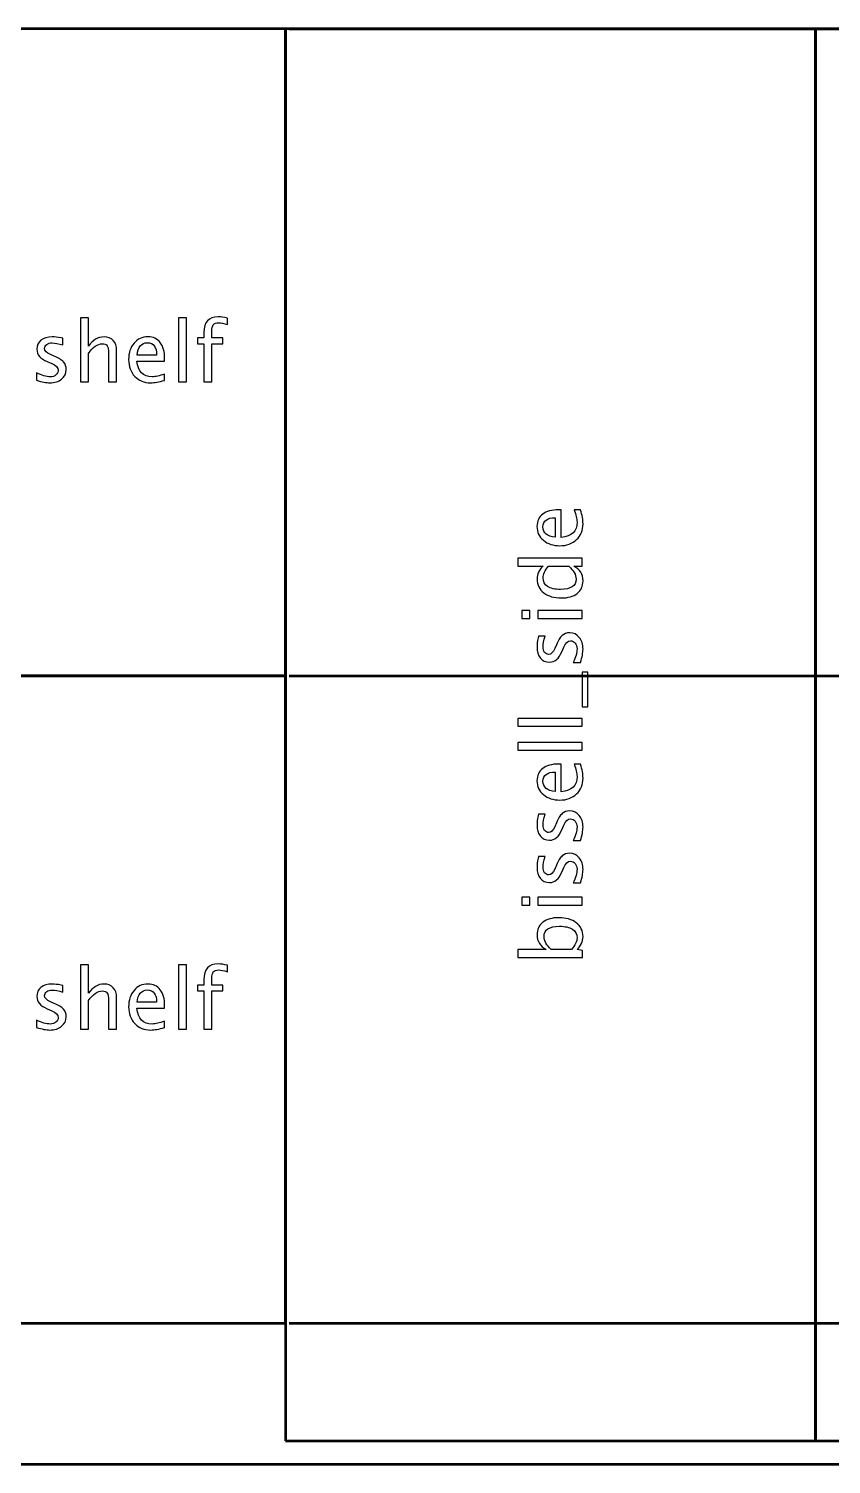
# Model space of a CAD drawing. Header units: centimetres. Extents: x -139 to 139, y -98 to 100.
# Drawn here: x 4.2 to 72.3, y -98.5 to 23.5 of the extents above; entities that cross this region are included whole.
import ezdxf

# ---------------------------------------------------------------- set-up
doc = ezdxf.new("R2010")
doc.units = ezdxf.units.CM
doc.header["$MEASUREMENT"] = 0
doc.layers.add('Layer 1', color=7, linetype='Continuous')

msp = doc.modelspace()

# ---------------------------------------------------------------- linework, layer by layer
at = {"layer": 'Layer 1', "lineweight": 53}
msp.add_lwpolyline([(-122, -98.5), (121.99998, -98.5), (121.99998, 23.49998), (-122, 23.49998), (-122, -98.5)], close=True, dxfattribs=at)
at = {"layer": 'Layer 1', "color": 3, "lineweight": 53}
for points in [[(-18, -31.50002), (26, -31.50002), (26, 23.49998), (-18, 23.49998), (-18, -31.50002)], [(-18, -86.50002), (26, -86.50002), (26, -31.50002), (-18, -31.50002), (-18, -86.50002)]]:
    msp.add_lwpolyline(points, close=True, dxfattribs=at)
at = {"layer": 'Layer 1', "color": 1, "lineweight": 53}
for points in [[(26, -96.50002), (26, -96.50002), (26, 23.49998), (26, 23.49998), (26, 23.49998), (26, 23.49998), (71, 23.49998), (71, 23.49998), (71, 23.49998), (71, 23.49998), (71, -96.50002), (71, -96.50002), (71, -96.50002), (71, -96.50002), (26, -96.50002), (26, -96.50002)], [(71, -96.50002), (71, -96.50002), (71, 23.49998), (71, 23.49998), (71, 23.49998), (71, 23.49998), (116, 23.49998), (116, 23.49998), (116, 23.49998), (116, 23.49998), (116, -96.50002), (116, -96.50002), (116, -96.50002), (116, -96.50002), (71, -96.50002), (71, -96.50002)]]:
    msp.add_open_spline(points, degree=3, knots=[0, 0, 0, 0, 0.2, 0.2, 0.2, 0.2, 0.4, 0.4, 0.4, 0.4, 0.6, 0.6, 0.6, 0.6, 1, 1, 1, 1], dxfattribs=at)
at = {"layer": 'Layer 1', "lineweight": 53}
for points in [[(26.29106, 23.49998), (26.29106, 23.49998), (137.29105, 23.49998), (137.29105, 23.49998)], [(26.29106, -31.50002), (26.29106, -31.50002), (137.29105, -31.50002), (137.29105, -31.50002)], [(26.29106, -31.50002), (26.29106, -31.50002), (137.29105, -31.50002), (137.29105, -31.50002)], [(26.29106, -86.50002), (26.29106, -86.50002), (137.29105, -86.50002), (137.29105, -86.50002)]]:
    msp.add_open_spline(points, degree=3, dxfattribs=at)
at = {"layer": 'Layer 1'}
for points, knots in [([(8.58611, -6.50827), (8.58611, -6.50827), (8.58611, -1.06843), (8.58611, -1.06843), (8.58611, -1.06843), (8.58611, -1.06843), (9.26345, -1.06843), (9.26345, -1.06843), (9.26345, -1.06843), (9.26345, -1.06843), (9.26345, -3.47556), (9.26345, -3.47556), (9.26345, -3.47556), (9.62211, -2.95227), (10.0619, -2.69121), (10.58166, -2.69121), (10.58166, -2.69121), (10.90857, -2.69121), (11.16845, -2.79352), (11.36012, -2.9993), (11.36012, -2.9993), (11.5518, -3.20392), (11.64823, -3.48026), (11.64823, -3.82598), (11.64823, -3.82598), (11.64823, -3.82598), (11.64823, -6.50827), (11.64823, -6.50827), (11.64823, -6.50827), (11.64823, -6.50827), (10.97089, -6.50827), (10.97089, -6.50827), (10.97089, -6.50827), (10.97089, -6.50827), (10.97089, -4.04706), (10.97089, -4.04706), (10.97089, -4.04706), (10.97089, -3.76954), (10.92974, -3.57198), (10.8486, -3.45439), (10.8486, -3.45439), (10.76628, -3.33562), (10.63105, -3.27682), (10.44173, -3.27682), (10.44173, -3.27682), (10.02545, -3.27682), (9.63269, -3.54846), (9.26345, -4.09174), (9.26345, -4.09174), (9.26345, -4.09174), (9.26345, -6.50827), (9.26345, -6.50827), (9.26345, -6.50827), (9.26345, -6.50827), (8.58611, -6.50827), (8.58611, -6.50827)], [0, 0, 0, 0, 0.066666667, 0.066666667, 0.066666667, 0.066666667, 0.133333333, 0.133333333, 0.133333333, 0.133333333, 0.2, 0.2, 0.2, 0.2, 0.266666667, 0.266666667, 0.266666667, 0.266666667, 0.333333333, 0.333333333, 0.333333333, 0.333333333, 0.4, 0.4, 0.4, 0.4, 0.466666667, 0.466666667, 0.466666667, 0.466666667, 0.533333333, 0.533333333, 0.533333333, 0.533333333, 0.6, 0.6, 0.6, 0.6, 0.666666667, 0.666666667, 0.666666667, 0.666666667, 0.733333333, 0.733333333, 0.733333333, 0.733333333, 0.8, 0.8, 0.8, 0.8, 0.866666667, 0.866666667, 0.866666667, 0.866666667, 1, 1, 1, 1]), ([(16.89638, -6.50827), (16.89638, -6.50827), (16.89638, -1.06843), (16.89638, -1.06843), (16.89638, -1.06843), (16.89638, -1.06843), (17.57372, -1.06843), (17.57372, -1.06843), (17.57372, -1.06843), (17.57372, -1.06843), (17.57372, -6.50827), (17.57372, -6.50827), (17.57372, -6.50827), (17.57372, -6.50827), (16.89638, -6.50827), (16.89638, -6.50827)], [0, 0, 0, 0, 0.2, 0.2, 0.2, 0.2, 0.4, 0.4, 0.4, 0.4, 0.6, 0.6, 0.6, 0.6, 1, 1, 1, 1]), ([(19.06244, -6.50827), (19.06244, -6.50827), (19.06244, -3.27682), (19.06244, -3.27682), (19.06244, -3.27682), (19.06244, -3.27682), (18.5321, -3.27682), (18.5321, -3.27682), (18.5321, -3.27682), (18.5321, -3.27682), (18.5321, -2.76882), (18.5321, -2.76882), (18.5321, -2.76882), (18.5321, -2.76882), (19.06244, -2.76882), (19.06244, -2.76882), (19.06244, -2.76882), (19.06244, -2.76882), (19.06244, -2.3208), (19.06244, -2.3208), (19.06244, -2.3208), (19.06244, -1.42944), (19.46931, -0.98377), (20.28306, -0.98377), (20.28306, -0.98377), (20.51119, -0.98377), (20.76989, -1.0214), (21.05917, -1.09666), (21.05917, -1.09666), (21.05917, -1.09666), (21.05917, -1.63993), (21.05917, -1.63993), (21.05917, -1.63993), (20.75225, -1.54116), (20.50648, -1.49177), (20.32186, -1.49177), (20.32186, -1.49177), (20.09726, -1.49177), (19.94439, -1.54468), (19.86325, -1.65169), (19.86325, -1.65169), (19.78094, -1.7587), (19.73978, -1.95743), (19.73978, -2.24789), (19.73978, -2.24789), (19.73978, -2.24789), (19.73978, -2.76882), (19.73978, -2.76882), (19.73978, -2.76882), (19.73978, -2.76882), (20.67934, -2.76882), (20.67934, -2.76882), (20.67934, -2.76882), (20.67934, -2.76882), (20.67934, -3.27682), (20.67934, -3.27682), (20.67934, -3.27682), (20.67934, -3.27682), (19.73978, -3.27682), (19.73978, -3.27682), (19.73978, -3.27682), (19.73978, -3.27682), (19.73978, -6.50827), (19.73978, -6.50827), (19.73978, -6.50827), (19.73978, -6.50827), (19.06244, -6.50827), (19.06244, -6.50827)], [0, 0, 0, 0, 0.055555556, 0.055555556, 0.055555556, 0.055555556, 0.111111111, 0.111111111, 0.111111111, 0.111111111, 0.166666667, 0.166666667, 0.166666667, 0.166666667, 0.222222222, 0.222222222, 0.222222222, 0.222222222, 0.277777778, 0.277777778, 0.277777778, 0.277777778, 0.333333333, 0.333333333, 0.333333333, 0.333333333, 0.388888889, 0.388888889, 0.388888889, 0.388888889, 0.444444444, 0.444444444, 0.444444444, 0.444444444, 0.5, 0.5, 0.5, 0.5, 0.555555556, 0.555555556, 0.555555556, 0.555555556, 0.611111111, 0.611111111, 0.611111111, 0.611111111, 0.666666667, 0.666666667, 0.666666667, 0.666666667, 0.722222222, 0.722222222, 0.722222222, 0.722222222, 0.777777778, 0.777777778, 0.777777778, 0.777777778, 0.833333333, 0.833333333, 0.833333333, 0.833333333, 0.888888889, 0.888888889, 0.888888889, 0.888888889, 1, 1, 1, 1]), ([(4.8549, -6.37421), (4.8549, -6.37421), (4.8549, -5.75333), (4.8549, -5.75333), (4.8549, -5.75333), (5.29822, -5.9744), (5.68275, -6.08494), (6.01083, -6.08494), (6.01083, -6.08494), (6.20604, -6.08494), (6.36832, -6.03202), (6.49649, -5.92619), (6.49649, -5.92619), (6.62467, -5.82153), (6.68934, -5.68983), (6.68934, -5.53107), (6.68934, -5.53107), (6.68934, -5.29942), (6.50943, -5.10774), (6.14959, -4.95605), (6.14959, -4.95605), (6.14959, -4.95605), (5.75331, -4.78789), (5.75331, -4.78789), (5.75331, -4.78789), (5.16887, -4.54565), (4.87606, -4.19522), (4.87606, -3.74014), (4.87606, -3.74014), (4.87606, -3.41441), (4.99131, -3.15805), (5.22179, -2.97108), (5.22179, -2.97108), (5.45227, -2.78411), (5.76859, -2.69121), (6.16958, -2.69121), (6.16958, -2.69121), (6.37772, -2.69121), (6.63643, -2.71943), (6.94334, -2.77705), (6.94334, -2.77705), (6.94334, -2.77705), (7.08446, -2.8041), (7.08446, -2.8041), (7.08446, -2.8041), (7.08446, -2.8041), (7.08446, -3.36855), (7.08446, -3.36855), (7.08446, -3.36855), (6.70698, -3.25566), (6.40595, -3.19921), (6.18134, -3.19921), (6.18134, -3.19921), (5.98379, -3.19921), (5.82739, -3.24272), (5.70862, -3.32856), (5.70862, -3.32856), (5.59103, -3.41441), (5.53223, -3.52965), (5.53223, -3.67429), (5.53223, -3.67429), (5.53223, -3.87772), (5.69686, -4.05058), (6.0273, -4.19052), (6.0273, -4.19052), (6.0273, -4.19052), (6.35303, -4.3281), (6.35303, -4.3281), (6.35303, -4.3281), (6.72227, -4.48332), (6.98333, -4.64795), (7.1362, -4.82082), (7.1362, -4.82082), (7.29024, -4.99368), (7.36668, -5.21005), (7.36668, -5.46875), (7.36668, -5.46875), (7.36668, -5.79683), (7.23733, -6.06612), (6.97745, -6.27661), (6.97745, -6.27661), (6.71874, -6.4871), (6.38713, -6.59294), (5.98379, -6.59294), (5.98379, -6.59294), (5.67334, -6.59294), (5.29822, -6.52003), (4.8549, -6.37421)], [0, 0, 0, 0, 0.043478261, 0.043478261, 0.043478261, 0.043478261, 0.086956522, 0.086956522, 0.086956522, 0.086956522, 0.130434783, 0.130434783, 0.130434783, 0.130434783, 0.173913043, 0.173913043, 0.173913043, 0.173913043, 0.217391304, 0.217391304, 0.217391304, 0.217391304, 0.260869565, 0.260869565, 0.260869565, 0.260869565, 0.304347826, 0.304347826, 0.304347826, 0.304347826, 0.347826087, 0.347826087, 0.347826087, 0.347826087, 0.391304348, 0.391304348, 0.391304348, 0.391304348, 0.434782609, 0.434782609, 0.434782609, 0.434782609, 0.47826087, 0.47826087, 0.47826087, 0.47826087, 0.52173913, 0.52173913, 0.52173913, 0.52173913, 0.565217391, 0.565217391, 0.565217391, 0.565217391, 0.608695652, 0.608695652, 0.608695652, 0.608695652, 0.652173913, 0.652173913, 0.652173913, 0.652173913, 0.695652174, 0.695652174, 0.695652174, 0.695652174, 0.739130435, 0.739130435, 0.739130435, 0.739130435, 0.782608696, 0.782608696, 0.782608696, 0.782608696, 0.826086957, 0.826086957, 0.826086957, 0.826086957, 0.869565217, 0.869565217, 0.869565217, 0.869565217, 0.913043478, 0.913043478, 0.913043478, 0.913043478, 1, 1, 1, 1]), ([(15.70988, -6.38833), (15.25479, -6.52473), (14.86556, -6.59294), (14.54101, -6.59294), (14.54101, -6.59294), (13.98714, -6.59294), (13.53676, -6.40949), (13.18987, -6.04378), (13.18987, -6.04378), (12.84297, -5.67807), (12.66893, -5.20417), (12.66893, -4.62091), (12.66893, -4.62091), (12.66893, -4.05529), (12.8218, -3.5908), (13.12872, -3.22743), (13.12872, -3.22743), (13.43563, -2.86525), (13.82839, -2.68416), (14.307, -2.68416), (14.307, -2.68416), (14.75973, -2.68416), (15.11015, -2.84526), (15.3571, -3.16746), (15.3571, -3.16746), (15.60404, -3.48967), (15.72752, -3.94593), (15.72752, -4.53742), (15.72752, -4.53742), (15.72752, -4.53742), (15.72399, -4.74438), (15.72399, -4.74438), (15.72399, -4.74438), (15.72399, -4.74438), (13.36038, -4.74438), (13.36038, -4.74438), (13.36038, -4.74438), (13.45915, -5.63808), (13.89542, -6.08494), (14.66801, -6.08494), (14.66801, -6.08494), (14.9514, -6.08494), (15.2983, -6.00497), (15.70988, -5.84505), (15.70988, -5.84505), (15.70988, -5.84505), (15.70988, -6.38833), (15.70988, -6.38833)], [0, 0, 0, 0, 0.076923077, 0.076923077, 0.076923077, 0.076923077, 0.153846154, 0.153846154, 0.153846154, 0.153846154, 0.230769231, 0.230769231, 0.230769231, 0.230769231, 0.307692308, 0.307692308, 0.307692308, 0.307692308, 0.384615385, 0.384615385, 0.384615385, 0.384615385, 0.461538462, 0.461538462, 0.461538462, 0.461538462, 0.538461538, 0.538461538, 0.538461538, 0.538461538, 0.615384615, 0.615384615, 0.615384615, 0.615384615, 0.692307692, 0.692307692, 0.692307692, 0.692307692, 0.769230769, 0.769230769, 0.769230769, 0.769230769, 0.846153846, 0.846153846, 0.846153846, 0.846153846, 1, 1, 1, 1]), ([(13.39565, -4.23638), (13.39565, -4.23638), (15.04665, -4.23638), (15.04665, -4.23638), (15.04665, -4.23638), (15.04665, -3.54023), (14.78677, -3.19216), (14.26819, -3.19216), (14.26819, -3.19216), (13.74608, -3.19216), (13.45563, -3.54023), (13.39565, -4.23638)], [0, 0, 0, 0, 0.25, 0.25, 0.25, 0.25, 0.5, 0.5, 0.5, 0.5, 1, 1, 1, 1]), ([(51.05764, -17.39649), (51.19404, -17.85158), (51.26225, -18.24081), (51.26225, -18.56536), (51.26225, -18.56536), (51.26225, -19.11923), (51.0788, -19.56961), (50.71309, -19.9165), (50.71309, -19.9165), (50.34738, -20.2634), (49.87348, -20.43744), (49.29022, -20.43744), (49.29022, -20.43744), (48.7246, -20.43744), (48.26011, -20.28457), (47.89674, -19.97765), (47.89674, -19.97765), (47.53456, -19.67074), (47.35347, -19.27798), (47.35347, -18.79937), (47.35347, -18.79937), (47.35347, -18.34664), (47.51457, -17.99622), (47.83677, -17.74927), (47.83677, -17.74927), (48.15898, -17.50233), (48.61524, -17.37885), (49.20673, -17.37885), (49.20673, -17.37885), (49.20673, -17.37885), (49.41369, -17.38238), (49.41369, -17.38238), (49.41369, -17.38238), (49.41369, -17.38238), (49.41369, -19.74599), (49.41369, -19.74599), (49.41369, -19.74599), (50.30739, -19.64722), (50.75425, -19.21095), (50.75425, -18.43836), (50.75425, -18.43836), (50.75425, -18.15497), (50.67428, -17.80807), (50.51436, -17.39649), (50.51436, -17.39649), (50.51436, -17.39649), (51.05764, -17.39649), (51.05764, -17.39649)], [0, 0, 0, 0, 0.076923077, 0.076923077, 0.076923077, 0.076923077, 0.153846154, 0.153846154, 0.153846154, 0.153846154, 0.230769231, 0.230769231, 0.230769231, 0.230769231, 0.307692308, 0.307692308, 0.307692308, 0.307692308, 0.384615385, 0.384615385, 0.384615385, 0.384615385, 0.461538462, 0.461538462, 0.461538462, 0.461538462, 0.538461538, 0.538461538, 0.538461538, 0.538461538, 0.615384615, 0.615384615, 0.615384615, 0.615384615, 0.692307692, 0.692307692, 0.692307692, 0.692307692, 0.769230769, 0.769230769, 0.769230769, 0.769230769, 0.846153846, 0.846153846, 0.846153846, 0.846153846, 1, 1, 1, 1]), ([(48.90569, -19.71072), (48.90569, -19.71072), (48.90569, -18.05972), (48.90569, -18.05972), (48.90569, -18.05972), (48.20954, -18.05972), (47.86147, -18.3196), (47.86147, -18.83818), (47.86147, -18.83818), (47.86147, -19.36029), (48.20954, -19.65074), (48.90569, -19.71072)], [0, 0, 0, 0, 0.25, 0.25, 0.25, 0.25, 0.5, 0.5, 0.5, 0.5, 1, 1, 1, 1]), ([(51.17758, -22.17546), (51.17758, -22.17546), (50.47555, -22.17546), (50.47555, -22.17546), (50.47555, -22.17546), (51.00002, -22.4518), (51.26225, -22.86808), (51.26225, -23.42429), (51.26225, -23.42429), (51.26225, -23.87585), (51.09879, -24.23098), (50.77071, -24.48968), (50.77071, -24.48968), (50.44263, -24.74839), (49.9946, -24.87774), (49.42663, -24.87774), (49.42663, -24.87774), (48.80574, -24.87774), (48.30597, -24.73075), (47.92732, -24.43794), (47.92732, -24.43794), (47.54985, -24.14396), (47.36052, -23.75826), (47.36052, -23.27966), (47.36052, -23.27966), (47.36052, -22.83633), (47.52986, -22.46709), (47.8697, -22.17546), (47.8697, -22.17546), (47.8697, -22.17546), (45.73774, -22.17546), (45.73774, -22.17546), (45.73774, -22.17546), (45.73774, -22.17546), (45.73774, -21.49813), (45.73774, -21.49813), (45.73774, -21.49813), (45.73774, -21.49813), (51.17758, -21.49813), (51.17758, -21.49813), (51.17758, -21.49813), (51.17758, -21.49813), (51.17758, -22.17546), (51.17758, -22.17546)], [0, 0, 0, 0, 0.083333333, 0.083333333, 0.083333333, 0.083333333, 0.166666667, 0.166666667, 0.166666667, 0.166666667, 0.25, 0.25, 0.25, 0.25, 0.333333333, 0.333333333, 0.333333333, 0.333333333, 0.416666667, 0.416666667, 0.416666667, 0.416666667, 0.5, 0.5, 0.5, 0.5, 0.583333333, 0.583333333, 0.583333333, 0.583333333, 0.666666667, 0.666666667, 0.666666667, 0.666666667, 0.75, 0.75, 0.75, 0.75, 0.833333333, 0.833333333, 0.833333333, 0.833333333, 1, 1, 1, 1]), ([(48.33301, -22.17546), (48.02374, -22.52706), (47.86852, -22.85985), (47.86852, -23.175), (47.86852, -23.175), (47.86852, -23.48544), (47.99787, -23.72533), (48.25775, -23.89584), (48.25775, -23.89584), (48.51646, -24.06635), (48.88335, -24.15102), (49.35842, -24.15102), (49.35842, -24.15102), (50.23213, -24.15102), (50.66958, -23.86174), (50.66958, -23.28201), (50.66958, -23.28201), (50.66958, -22.90571), (50.46379, -22.53647), (50.05339, -22.17546), (50.05339, -22.17546), (50.05339, -22.17546), (48.33301, -22.17546), (48.33301, -22.17546)], [0, 0, 0, 0, 0.142857143, 0.142857143, 0.142857143, 0.142857143, 0.285714286, 0.285714286, 0.285714286, 0.285714286, 0.428571429, 0.428571429, 0.428571429, 0.428571429, 0.571428571, 0.571428571, 0.571428571, 0.571428571, 0.714285714, 0.714285714, 0.714285714, 0.714285714, 1, 1, 1, 1]), ([(46.75374, -26.62047), (46.75374, -26.62047), (46.07641, -26.62047), (46.07641, -26.62047), (46.07641, -26.62047), (46.07641, -26.62047), (46.07641, -25.94313), (46.07641, -25.94313), (46.07641, -25.94313), (46.07641, -25.94313), (46.75374, -25.94313), (46.75374, -25.94313), (46.75374, -25.94313), (46.75374, -25.94313), (46.75374, -26.62047), (46.75374, -26.62047)], [0, 0, 0, 0, 0.2, 0.2, 0.2, 0.2, 0.4, 0.4, 0.4, 0.4, 0.6, 0.6, 0.6, 0.6, 1, 1, 1, 1]), ([(51.17758, -26.62047), (51.17758, -26.62047), (47.43813, -26.62047), (47.43813, -26.62047), (47.43813, -26.62047), (47.43813, -26.62047), (47.43813, -25.94313), (47.43813, -25.94313), (47.43813, -25.94313), (47.43813, -25.94313), (51.17758, -25.94313), (51.17758, -25.94313), (51.17758, -25.94313), (51.17758, -25.94313), (51.17758, -26.62047), (51.17758, -26.62047)], [0, 0, 0, 0, 0.2, 0.2, 0.2, 0.2, 0.4, 0.4, 0.4, 0.4, 0.6, 0.6, 0.6, 0.6, 1, 1, 1, 1]), ([(51.04352, -30.35168), (51.04352, -30.35168), (50.42264, -30.35168), (50.42264, -30.35168), (50.42264, -30.35168), (50.64371, -29.90836), (50.75425, -29.52383), (50.75425, -29.19575), (50.75425, -29.19575), (50.75425, -29.00054), (50.70133, -28.83826), (50.5955, -28.71009), (50.5955, -28.71009), (50.49084, -28.58191), (50.35914, -28.51724), (50.20038, -28.51724), (50.20038, -28.51724), (49.96873, -28.51724), (49.77705, -28.69715), (49.62536, -29.05699), (49.62536, -29.05699), (49.62536, -29.05699), (49.4572, -29.45327), (49.4572, -29.45327), (49.4572, -29.45327), (49.21496, -30.03771), (48.86453, -30.33052), (48.40945, -30.33052), (48.40945, -30.33052), (48.08372, -30.33052), (47.82736, -30.21527), (47.64039, -29.98479), (47.64039, -29.98479), (47.45342, -29.75431), (47.36052, -29.43799), (47.36052, -29.037), (47.36052, -29.037), (47.36052, -28.82886), (47.38874, -28.57015), (47.44636, -28.26324), (47.44636, -28.26324), (47.44636, -28.26324), (47.47341, -28.12212), (47.47341, -28.12212), (47.47341, -28.12212), (47.47341, -28.12212), (48.03786, -28.12212), (48.03786, -28.12212), (48.03786, -28.12212), (47.92497, -28.4996), (47.86852, -28.80063), (47.86852, -29.02524), (47.86852, -29.02524), (47.86852, -29.22279), (47.91203, -29.37919), (47.99787, -29.49796), (47.99787, -29.49796), (48.08372, -29.61555), (48.19896, -29.67435), (48.3436, -29.67435), (48.3436, -29.67435), (48.54703, -29.67435), (48.71989, -29.50972), (48.85983, -29.17928), (48.85983, -29.17928), (48.85983, -29.17928), (48.99741, -28.85355), (48.99741, -28.85355), (48.99741, -28.85355), (49.15263, -28.48431), (49.31726, -28.22325), (49.49013, -28.07038), (49.49013, -28.07038), (49.66299, -27.91634), (49.87936, -27.8399), (50.13806, -27.8399), (50.13806, -27.8399), (50.46614, -27.8399), (50.73543, -27.96925), (50.94592, -28.22913), (50.94592, -28.22913), (51.15641, -28.48784), (51.26225, -28.81945), (51.26225, -29.22279), (51.26225, -29.22279), (51.26225, -29.53324), (51.18934, -29.90836), (51.04352, -30.35168)], [0, 0, 0, 0, 0.043478261, 0.043478261, 0.043478261, 0.043478261, 0.086956522, 0.086956522, 0.086956522, 0.086956522, 0.130434783, 0.130434783, 0.130434783, 0.130434783, 0.173913043, 0.173913043, 0.173913043, 0.173913043, 0.217391304, 0.217391304, 0.217391304, 0.217391304, 0.260869565, 0.260869565, 0.260869565, 0.260869565, 0.304347826, 0.304347826, 0.304347826, 0.304347826, 0.347826087, 0.347826087, 0.347826087, 0.347826087, 0.391304348, 0.391304348, 0.391304348, 0.391304348, 0.434782609, 0.434782609, 0.434782609, 0.434782609, 0.47826087, 0.47826087, 0.47826087, 0.47826087, 0.52173913, 0.52173913, 0.52173913, 0.52173913, 0.565217391, 0.565217391, 0.565217391, 0.565217391, 0.608695652, 0.608695652, 0.608695652, 0.608695652, 0.652173913, 0.652173913, 0.652173913, 0.652173913, 0.695652174, 0.695652174, 0.695652174, 0.695652174, 0.739130435, 0.739130435, 0.739130435, 0.739130435, 0.782608696, 0.782608696, 0.782608696, 0.782608696, 0.826086957, 0.826086957, 0.826086957, 0.826086957, 0.869565217, 0.869565217, 0.869565217, 0.869565217, 0.913043478, 0.913043478, 0.913043478, 0.913043478, 1, 1, 1, 1]), ([(51.68558, -34.12641), (51.68558, -34.12641), (51.17758, -34.12641), (51.17758, -34.12641), (51.17758, -34.12641), (51.17758, -34.12641), (51.17758, -31.19129), (51.17758, -31.19129), (51.17758, -31.19129), (51.17758, -31.19129), (51.68558, -31.19129), (51.68558, -31.19129), (51.68558, -31.19129), (51.68558, -31.19129), (51.68558, -34.12641), (51.68558, -34.12641)], [0, 0, 0, 0, 0.2, 0.2, 0.2, 0.2, 0.4, 0.4, 0.4, 0.4, 0.6, 0.6, 0.6, 0.6, 1, 1, 1, 1]), ([(51.17758, -35.78447), (51.17758, -35.78447), (45.73774, -35.78447), (45.73774, -35.78447), (45.73774, -35.78447), (45.73774, -35.78447), (45.73774, -35.10713), (45.73774, -35.10713), (45.73774, -35.10713), (45.73774, -35.10713), (51.17758, -35.10713), (51.17758, -35.10713), (51.17758, -35.10713), (51.17758, -35.10713), (51.17758, -35.78447), (51.17758, -35.78447)], [0, 0, 0, 0, 0.2, 0.2, 0.2, 0.2, 0.4, 0.4, 0.4, 0.4, 0.6, 0.6, 0.6, 0.6, 1, 1, 1, 1]), ([(51.17758, -37.82353), (51.17758, -37.82353), (45.73774, -37.82353), (45.73774, -37.82353), (45.73774, -37.82353), (45.73774, -37.82353), (45.73774, -37.14619), (45.73774, -37.14619), (45.73774, -37.14619), (45.73774, -37.14619), (51.17758, -37.14619), (51.17758, -37.14619), (51.17758, -37.14619), (51.17758, -37.14619), (51.17758, -37.82353), (51.17758, -37.82353)], [0, 0, 0, 0, 0.2, 0.2, 0.2, 0.2, 0.4, 0.4, 0.4, 0.4, 0.6, 0.6, 0.6, 0.6, 1, 1, 1, 1]), ([(51.05764, -39.01003), (51.19404, -39.46512), (51.26225, -39.85435), (51.26225, -40.1789), (51.26225, -40.1789), (51.26225, -40.73277), (51.0788, -41.18315), (50.71309, -41.53004), (50.71309, -41.53004), (50.34738, -41.87694), (49.87348, -42.05098), (49.29022, -42.05098), (49.29022, -42.05098), (48.7246, -42.05098), (48.26011, -41.89811), (47.89674, -41.59119), (47.89674, -41.59119), (47.53456, -41.28428), (47.35347, -40.89152), (47.35347, -40.41291), (47.35347, -40.41291), (47.35347, -39.96018), (47.51457, -39.60976), (47.83677, -39.36281), (47.83677, -39.36281), (48.15898, -39.11587), (48.61524, -38.99239), (49.20673, -38.99239), (49.20673, -38.99239), (49.20673, -38.99239), (49.41369, -38.99592), (49.41369, -38.99592), (49.41369, -38.99592), (49.41369, -38.99592), (49.41369, -41.35953), (49.41369, -41.35953), (49.41369, -41.35953), (50.30739, -41.26076), (50.75425, -40.82449), (50.75425, -40.0519), (50.75425, -40.0519), (50.75425, -39.76851), (50.67428, -39.42161), (50.51436, -39.01003), (50.51436, -39.01003), (50.51436, -39.01003), (51.05764, -39.01003), (51.05764, -39.01003)], [0, 0, 0, 0, 0.076923077, 0.076923077, 0.076923077, 0.076923077, 0.153846154, 0.153846154, 0.153846154, 0.153846154, 0.230769231, 0.230769231, 0.230769231, 0.230769231, 0.307692308, 0.307692308, 0.307692308, 0.307692308, 0.384615385, 0.384615385, 0.384615385, 0.384615385, 0.461538462, 0.461538462, 0.461538462, 0.461538462, 0.538461538, 0.538461538, 0.538461538, 0.538461538, 0.615384615, 0.615384615, 0.615384615, 0.615384615, 0.692307692, 0.692307692, 0.692307692, 0.692307692, 0.769230769, 0.769230769, 0.769230769, 0.769230769, 0.846153846, 0.846153846, 0.846153846, 0.846153846, 1, 1, 1, 1]), ([(48.90569, -41.32426), (48.90569, -41.32426), (48.90569, -39.67326), (48.90569, -39.67326), (48.90569, -39.67326), (48.20954, -39.67326), (47.86147, -39.93314), (47.86147, -40.45172), (47.86147, -40.45172), (47.86147, -40.97383), (48.20954, -41.26428), (48.90569, -41.32426)], [0, 0, 0, 0, 0.25, 0.25, 0.25, 0.25, 0.5, 0.5, 0.5, 0.5, 1, 1, 1, 1]), ([(51.04352, -45.48586), (51.04352, -45.48586), (50.42264, -45.48586), (50.42264, -45.48586), (50.42264, -45.48586), (50.64371, -45.04254), (50.75425, -44.65801), (50.75425, -44.32993), (50.75425, -44.32993), (50.75425, -44.13472), (50.70133, -43.97244), (50.5955, -43.84427), (50.5955, -43.84427), (50.49084, -43.71609), (50.35914, -43.65142), (50.20038, -43.65142), (50.20038, -43.65142), (49.96873, -43.65142), (49.77705, -43.83133), (49.62536, -44.19117), (49.62536, -44.19117), (49.62536, -44.19117), (49.4572, -44.58745), (49.4572, -44.58745), (49.4572, -44.58745), (49.21496, -45.17189), (48.86453, -45.4647), (48.40945, -45.4647), (48.40945, -45.4647), (48.08372, -45.4647), (47.82736, -45.34945), (47.64039, -45.11897), (47.64039, -45.11897), (47.45342, -44.88849), (47.36052, -44.57217), (47.36052, -44.17118), (47.36052, -44.17118), (47.36052, -43.96304), (47.38874, -43.70433), (47.44636, -43.39742), (47.44636, -43.39742), (47.44636, -43.39742), (47.47341, -43.2563), (47.47341, -43.2563), (47.47341, -43.2563), (47.47341, -43.2563), (48.03786, -43.2563), (48.03786, -43.2563), (48.03786, -43.2563), (47.92497, -43.63378), (47.86852, -43.93481), (47.86852, -44.15942), (47.86852, -44.15942), (47.86852, -44.35697), (47.91203, -44.51337), (47.99787, -44.63214), (47.99787, -44.63214), (48.08372, -44.74973), (48.19896, -44.80853), (48.3436, -44.80853), (48.3436, -44.80853), (48.54703, -44.80853), (48.71989, -44.6439), (48.85983, -44.31346), (48.85983, -44.31346), (48.85983, -44.31346), (48.99741, -43.98773), (48.99741, -43.98773), (48.99741, -43.98773), (49.15263, -43.61849), (49.31726, -43.35743), (49.49013, -43.20456), (49.49013, -43.20456), (49.66299, -43.05052), (49.87936, -42.97408), (50.13806, -42.97408), (50.13806, -42.97408), (50.46614, -42.97408), (50.73543, -43.10343), (50.94592, -43.36331), (50.94592, -43.36331), (51.15641, -43.62202), (51.26225, -43.95363), (51.26225, -44.35697), (51.26225, -44.35697), (51.26225, -44.66742), (51.18934, -45.04254), (51.04352, -45.48586)], [0, 0, 0, 0, 0.043478261, 0.043478261, 0.043478261, 0.043478261, 0.086956522, 0.086956522, 0.086956522, 0.086956522, 0.130434783, 0.130434783, 0.130434783, 0.130434783, 0.173913043, 0.173913043, 0.173913043, 0.173913043, 0.217391304, 0.217391304, 0.217391304, 0.217391304, 0.260869565, 0.260869565, 0.260869565, 0.260869565, 0.304347826, 0.304347826, 0.304347826, 0.304347826, 0.347826087, 0.347826087, 0.347826087, 0.347826087, 0.391304348, 0.391304348, 0.391304348, 0.391304348, 0.434782609, 0.434782609, 0.434782609, 0.434782609, 0.47826087, 0.47826087, 0.47826087, 0.47826087, 0.52173913, 0.52173913, 0.52173913, 0.52173913, 0.565217391, 0.565217391, 0.565217391, 0.565217391, 0.608695652, 0.608695652, 0.608695652, 0.608695652, 0.652173913, 0.652173913, 0.652173913, 0.652173913, 0.695652174, 0.695652174, 0.695652174, 0.695652174, 0.739130435, 0.739130435, 0.739130435, 0.739130435, 0.782608696, 0.782608696, 0.782608696, 0.782608696, 0.826086957, 0.826086957, 0.826086957, 0.826086957, 0.869565217, 0.869565217, 0.869565217, 0.869565217, 0.913043478, 0.913043478, 0.913043478, 0.913043478, 1, 1, 1, 1]), ([(51.04352, -49.08302), (51.04352, -49.08302), (50.42264, -49.08302), (50.42264, -49.08302), (50.42264, -49.08302), (50.64371, -48.6397), (50.75425, -48.25517), (50.75425, -47.92709), (50.75425, -47.92709), (50.75425, -47.73188), (50.70133, -47.5696), (50.5955, -47.44143), (50.5955, -47.44143), (50.49084, -47.31325), (50.35914, -47.24858), (50.20038, -47.24858), (50.20038, -47.24858), (49.96873, -47.24858), (49.77705, -47.42849), (49.62536, -47.78833), (49.62536, -47.78833), (49.62536, -47.78833), (49.4572, -48.18461), (49.4572, -48.18461), (49.4572, -48.18461), (49.21496, -48.76905), (48.86453, -49.06186), (48.40945, -49.06186), (48.40945, -49.06186), (48.08372, -49.06186), (47.82736, -48.94661), (47.64039, -48.71613), (47.64039, -48.71613), (47.45342, -48.48565), (47.36052, -48.16933), (47.36052, -47.76834), (47.36052, -47.76834), (47.36052, -47.5602), (47.38874, -47.30149), (47.44636, -46.99458), (47.44636, -46.99458), (47.44636, -46.99458), (47.47341, -46.85346), (47.47341, -46.85346), (47.47341, -46.85346), (47.47341, -46.85346), (48.03786, -46.85346), (48.03786, -46.85346), (48.03786, -46.85346), (47.92497, -47.23094), (47.86852, -47.53197), (47.86852, -47.75658), (47.86852, -47.75658), (47.86852, -47.95413), (47.91203, -48.11053), (47.99787, -48.2293), (47.99787, -48.2293), (48.08372, -48.34689), (48.19896, -48.40569), (48.3436, -48.40569), (48.3436, -48.40569), (48.54703, -48.40569), (48.71989, -48.24106), (48.85983, -47.91062), (48.85983, -47.91062), (48.85983, -47.91062), (48.99741, -47.58489), (48.99741, -47.58489), (48.99741, -47.58489), (49.15263, -47.21565), (49.31726, -46.95459), (49.49013, -46.80172), (49.49013, -46.80172), (49.66299, -46.64768), (49.87936, -46.57124), (50.13806, -46.57124), (50.13806, -46.57124), (50.46614, -46.57124), (50.73543, -46.70059), (50.94592, -46.96047), (50.94592, -46.96047), (51.15641, -47.21918), (51.26225, -47.55079), (51.26225, -47.95413), (51.26225, -47.95413), (51.26225, -48.26458), (51.18934, -48.6397), (51.04352, -49.08302)], [0, 0, 0, 0, 0.043478261, 0.043478261, 0.043478261, 0.043478261, 0.086956522, 0.086956522, 0.086956522, 0.086956522, 0.130434783, 0.130434783, 0.130434783, 0.130434783, 0.173913043, 0.173913043, 0.173913043, 0.173913043, 0.217391304, 0.217391304, 0.217391304, 0.217391304, 0.260869565, 0.260869565, 0.260869565, 0.260869565, 0.304347826, 0.304347826, 0.304347826, 0.304347826, 0.347826087, 0.347826087, 0.347826087, 0.347826087, 0.391304348, 0.391304348, 0.391304348, 0.391304348, 0.434782609, 0.434782609, 0.434782609, 0.434782609, 0.47826087, 0.47826087, 0.47826087, 0.47826087, 0.52173913, 0.52173913, 0.52173913, 0.52173913, 0.565217391, 0.565217391, 0.565217391, 0.565217391, 0.608695652, 0.608695652, 0.608695652, 0.608695652, 0.652173913, 0.652173913, 0.652173913, 0.652173913, 0.695652174, 0.695652174, 0.695652174, 0.695652174, 0.739130435, 0.739130435, 0.739130435, 0.739130435, 0.782608696, 0.782608696, 0.782608696, 0.782608696, 0.826086957, 0.826086957, 0.826086957, 0.826086957, 0.869565217, 0.869565217, 0.869565217, 0.869565217, 0.913043478, 0.913043478, 0.913043478, 0.913043478, 1, 1, 1, 1]), ([(46.75374, -50.98803), (46.75374, -50.98803), (46.07641, -50.98803), (46.07641, -50.98803), (46.07641, -50.98803), (46.07641, -50.98803), (46.07641, -50.31069), (46.07641, -50.31069), (46.07641, -50.31069), (46.07641, -50.31069), (46.75374, -50.31069), (46.75374, -50.31069), (46.75374, -50.31069), (46.75374, -50.31069), (46.75374, -50.98803), (46.75374, -50.98803)], [0, 0, 0, 0, 0.2, 0.2, 0.2, 0.2, 0.4, 0.4, 0.4, 0.4, 0.6, 0.6, 0.6, 0.6, 1, 1, 1, 1]), ([(51.17758, -50.98803), (51.17758, -50.98803), (47.43813, -50.98803), (47.43813, -50.98803), (47.43813, -50.98803), (47.43813, -50.98803), (47.43813, -50.31069), (47.43813, -50.31069), (47.43813, -50.31069), (47.43813, -50.31069), (51.17758, -50.31069), (51.17758, -50.31069), (51.17758, -50.31069), (51.17758, -50.31069), (51.17758, -50.98803), (51.17758, -50.98803)], [0, 0, 0, 0, 0.2, 0.2, 0.2, 0.2, 0.4, 0.4, 0.4, 0.4, 0.6, 0.6, 0.6, 0.6, 1, 1, 1, 1]), ([(51.21991, -55.42833), (51.21991, -55.42833), (45.73774, -55.42833), (45.73774, -55.42833), (45.73774, -55.42833), (45.73774, -55.42833), (45.73774, -54.75099), (45.73774, -54.75099), (45.73774, -54.75099), (45.73774, -54.75099), (48.14487, -54.75099), (48.14487, -54.75099), (48.14487, -54.75099), (47.62158, -54.47347), (47.36052, -54.05602), (47.36052, -53.49981), (47.36052, -53.49981), (47.36052, -53.04943), (47.52398, -52.69547), (47.85206, -52.43677), (47.85206, -52.43677), (48.18014, -52.17806), (48.62817, -52.04871), (49.19614, -52.04871), (49.19614, -52.04871), (49.81468, -52.04871), (50.31445, -52.1957), (50.6931, -52.48851), (50.6931, -52.48851), (51.07292, -52.78132), (51.26225, -53.16702), (51.26225, -53.64445), (51.26225, -53.64445), (51.26225, -54.08777), (51.09291, -54.45701), (50.75307, -54.75099), (50.75307, -54.75099), (50.75307, -54.75099), (51.21991, -54.83331), (51.21991, -54.83331), (51.21991, -54.83331), (51.21991, -54.83331), (51.21991, -55.42833), (51.21991, -55.42833)], [0, 0, 0, 0, 0.083333333, 0.083333333, 0.083333333, 0.083333333, 0.166666667, 0.166666667, 0.166666667, 0.166666667, 0.25, 0.25, 0.25, 0.25, 0.333333333, 0.333333333, 0.333333333, 0.333333333, 0.416666667, 0.416666667, 0.416666667, 0.416666667, 0.5, 0.5, 0.5, 0.5, 0.583333333, 0.583333333, 0.583333333, 0.583333333, 0.666666667, 0.666666667, 0.666666667, 0.666666667, 0.75, 0.75, 0.75, 0.75, 0.833333333, 0.833333333, 0.833333333, 0.833333333, 1, 1, 1, 1]), ([(50.28623, -54.75099), (50.59902, -54.40174), (50.75425, -54.06895), (50.75425, -53.75263), (50.75425, -53.75263), (50.75425, -53.44101), (50.62372, -53.19995), (50.36384, -53.03061), (50.36384, -53.03061), (50.10396, -52.8601), (49.73825, -52.77544), (49.26552, -52.77544), (49.26552, -52.77544), (48.39063, -52.77544), (47.95319, -53.06471), (47.95319, -53.64327), (47.95319, -53.64327), (47.95319, -54.02192), (48.1578, -54.39116), (48.5682, -54.75099), (48.5682, -54.75099), (48.5682, -54.75099), (50.28623, -54.75099), (50.28623, -54.75099)], [0, 0, 0, 0, 0.142857143, 0.142857143, 0.142857143, 0.142857143, 0.285714286, 0.285714286, 0.285714286, 0.285714286, 0.428571429, 0.428571429, 0.428571429, 0.428571429, 0.571428571, 0.571428571, 0.571428571, 0.571428571, 0.714285714, 0.714285714, 0.714285714, 0.714285714, 1, 1, 1, 1]), ([(8.58611, -61.50827), (8.58611, -61.50827), (8.58611, -56.06843), (8.58611, -56.06843), (8.58611, -56.06843), (8.58611, -56.06843), (9.26345, -56.06843), (9.26345, -56.06843), (9.26345, -56.06843), (9.26345, -56.06843), (9.26345, -58.47556), (9.26345, -58.47556), (9.26345, -58.47556), (9.62211, -57.95227), (10.0619, -57.69121), (10.58166, -57.69121), (10.58166, -57.69121), (10.90857, -57.69121), (11.16845, -57.79352), (11.36012, -57.9993), (11.36012, -57.9993), (11.5518, -58.20392), (11.64823, -58.48026), (11.64823, -58.82598), (11.64823, -58.82598), (11.64823, -58.82598), (11.64823, -61.50827), (11.64823, -61.50827), (11.64823, -61.50827), (11.64823, -61.50827), (10.97089, -61.50827), (10.97089, -61.50827), (10.97089, -61.50827), (10.97089, -61.50827), (10.97089, -59.04706), (10.97089, -59.04706), (10.97089, -59.04706), (10.97089, -58.76954), (10.92974, -58.57198), (10.8486, -58.45439), (10.8486, -58.45439), (10.76628, -58.33562), (10.63105, -58.27682), (10.44173, -58.27682), (10.44173, -58.27682), (10.02545, -58.27682), (9.63269, -58.54846), (9.26345, -59.09174), (9.26345, -59.09174), (9.26345, -59.09174), (9.26345, -61.50827), (9.26345, -61.50827), (9.26345, -61.50827), (9.26345, -61.50827), (8.58611, -61.50827), (8.58611, -61.50827)], [0, 0, 0, 0, 0.066666667, 0.066666667, 0.066666667, 0.066666667, 0.133333333, 0.133333333, 0.133333333, 0.133333333, 0.2, 0.2, 0.2, 0.2, 0.266666667, 0.266666667, 0.266666667, 0.266666667, 0.333333333, 0.333333333, 0.333333333, 0.333333333, 0.4, 0.4, 0.4, 0.4, 0.466666667, 0.466666667, 0.466666667, 0.466666667, 0.533333333, 0.533333333, 0.533333333, 0.533333333, 0.6, 0.6, 0.6, 0.6, 0.666666667, 0.666666667, 0.666666667, 0.666666667, 0.733333333, 0.733333333, 0.733333333, 0.733333333, 0.8, 0.8, 0.8, 0.8, 0.866666667, 0.866666667, 0.866666667, 0.866666667, 1, 1, 1, 1]), ([(16.89638, -61.50827), (16.89638, -61.50827), (16.89638, -56.06843), (16.89638, -56.06843), (16.89638, -56.06843), (16.89638, -56.06843), (17.57372, -56.06843), (17.57372, -56.06843), (17.57372, -56.06843), (17.57372, -56.06843), (17.57372, -61.50827), (17.57372, -61.50827), (17.57372, -61.50827), (17.57372, -61.50827), (16.89638, -61.50827), (16.89638, -61.50827)], [0, 0, 0, 0, 0.2, 0.2, 0.2, 0.2, 0.4, 0.4, 0.4, 0.4, 0.6, 0.6, 0.6, 0.6, 1, 1, 1, 1]), ([(19.06244, -61.50827), (19.06244, -61.50827), (19.06244, -58.27682), (19.06244, -58.27682), (19.06244, -58.27682), (19.06244, -58.27682), (18.5321, -58.27682), (18.5321, -58.27682), (18.5321, -58.27682), (18.5321, -58.27682), (18.5321, -57.76882), (18.5321, -57.76882), (18.5321, -57.76882), (18.5321, -57.76882), (19.06244, -57.76882), (19.06244, -57.76882), (19.06244, -57.76882), (19.06244, -57.76882), (19.06244, -57.3208), (19.06244, -57.3208), (19.06244, -57.3208), (19.06244, -56.42944), (19.46931, -55.98377), (20.28306, -55.98377), (20.28306, -55.98377), (20.51119, -55.98377), (20.76989, -56.0214), (21.05917, -56.09666), (21.05917, -56.09666), (21.05917, -56.09666), (21.05917, -56.63993), (21.05917, -56.63993), (21.05917, -56.63993), (20.75225, -56.54116), (20.50648, -56.49177), (20.32186, -56.49177), (20.32186, -56.49177), (20.09726, -56.49177), (19.94439, -56.54468), (19.86325, -56.65169), (19.86325, -56.65169), (19.78094, -56.7587), (19.73978, -56.95743), (19.73978, -57.24789), (19.73978, -57.24789), (19.73978, -57.24789), (19.73978, -57.76882), (19.73978, -57.76882), (19.73978, -57.76882), (19.73978, -57.76882), (20.67934, -57.76882), (20.67934, -57.76882), (20.67934, -57.76882), (20.67934, -57.76882), (20.67934, -58.27682), (20.67934, -58.27682), (20.67934, -58.27682), (20.67934, -58.27682), (19.73978, -58.27682), (19.73978, -58.27682), (19.73978, -58.27682), (19.73978, -58.27682), (19.73978, -61.50827), (19.73978, -61.50827), (19.73978, -61.50827), (19.73978, -61.50827), (19.06244, -61.50827), (19.06244, -61.50827)], [0, 0, 0, 0, 0.055555556, 0.055555556, 0.055555556, 0.055555556, 0.111111111, 0.111111111, 0.111111111, 0.111111111, 0.166666667, 0.166666667, 0.166666667, 0.166666667, 0.222222222, 0.222222222, 0.222222222, 0.222222222, 0.277777778, 0.277777778, 0.277777778, 0.277777778, 0.333333333, 0.333333333, 0.333333333, 0.333333333, 0.388888889, 0.388888889, 0.388888889, 0.388888889, 0.444444444, 0.444444444, 0.444444444, 0.444444444, 0.5, 0.5, 0.5, 0.5, 0.555555556, 0.555555556, 0.555555556, 0.555555556, 0.611111111, 0.611111111, 0.611111111, 0.611111111, 0.666666667, 0.666666667, 0.666666667, 0.666666667, 0.722222222, 0.722222222, 0.722222222, 0.722222222, 0.777777778, 0.777777778, 0.777777778, 0.777777778, 0.833333333, 0.833333333, 0.833333333, 0.833333333, 0.888888889, 0.888888889, 0.888888889, 0.888888889, 1, 1, 1, 1]), ([(4.8549, -61.37421), (4.8549, -61.37421), (4.8549, -60.75333), (4.8549, -60.75333), (4.8549, -60.75333), (5.29822, -60.9744), (5.68275, -61.08494), (6.01083, -61.08494), (6.01083, -61.08494), (6.20604, -61.08494), (6.36832, -61.03202), (6.49649, -60.92619), (6.49649, -60.92619), (6.62467, -60.82153), (6.68934, -60.68983), (6.68934, -60.53107), (6.68934, -60.53107), (6.68934, -60.29942), (6.50943, -60.10774), (6.14959, -59.95605), (6.14959, -59.95605), (6.14959, -59.95605), (5.75331, -59.78789), (5.75331, -59.78789), (5.75331, -59.78789), (5.16887, -59.54565), (4.87606, -59.19522), (4.87606, -58.74014), (4.87606, -58.74014), (4.87606, -58.41441), (4.99131, -58.15805), (5.22179, -57.97108), (5.22179, -57.97108), (5.45227, -57.78411), (5.76859, -57.69121), (6.16958, -57.69121), (6.16958, -57.69121), (6.37772, -57.69121), (6.63643, -57.71943), (6.94334, -57.77705), (6.94334, -57.77705), (6.94334, -57.77705), (7.08446, -57.8041), (7.08446, -57.8041), (7.08446, -57.8041), (7.08446, -57.8041), (7.08446, -58.36855), (7.08446, -58.36855), (7.08446, -58.36855), (6.70698, -58.25566), (6.40595, -58.19921), (6.18134, -58.19921), (6.18134, -58.19921), (5.98379, -58.19921), (5.82739, -58.24272), (5.70862, -58.32856), (5.70862, -58.32856), (5.59103, -58.41441), (5.53223, -58.52965), (5.53223, -58.67429), (5.53223, -58.67429), (5.53223, -58.87772), (5.69686, -59.05058), (6.0273, -59.19052), (6.0273, -59.19052), (6.0273, -59.19052), (6.35303, -59.3281), (6.35303, -59.3281), (6.35303, -59.3281), (6.72227, -59.48332), (6.98333, -59.64795), (7.1362, -59.82082), (7.1362, -59.82082), (7.29024, -59.99368), (7.36668, -60.21005), (7.36668, -60.46875), (7.36668, -60.46875), (7.36668, -60.79683), (7.23733, -61.06612), (6.97745, -61.27661), (6.97745, -61.27661), (6.71874, -61.4871), (6.38713, -61.59294), (5.98379, -61.59294), (5.98379, -61.59294), (5.67334, -61.59294), (5.29822, -61.52003), (4.8549, -61.37421)], [0, 0, 0, 0, 0.043478261, 0.043478261, 0.043478261, 0.043478261, 0.086956522, 0.086956522, 0.086956522, 0.086956522, 0.130434783, 0.130434783, 0.130434783, 0.130434783, 0.173913043, 0.173913043, 0.173913043, 0.173913043, 0.217391304, 0.217391304, 0.217391304, 0.217391304, 0.260869565, 0.260869565, 0.260869565, 0.260869565, 0.304347826, 0.304347826, 0.304347826, 0.304347826, 0.347826087, 0.347826087, 0.347826087, 0.347826087, 0.391304348, 0.391304348, 0.391304348, 0.391304348, 0.434782609, 0.434782609, 0.434782609, 0.434782609, 0.47826087, 0.47826087, 0.47826087, 0.47826087, 0.52173913, 0.52173913, 0.52173913, 0.52173913, 0.565217391, 0.565217391, 0.565217391, 0.565217391, 0.608695652, 0.608695652, 0.608695652, 0.608695652, 0.652173913, 0.652173913, 0.652173913, 0.652173913, 0.695652174, 0.695652174, 0.695652174, 0.695652174, 0.739130435, 0.739130435, 0.739130435, 0.739130435, 0.782608696, 0.782608696, 0.782608696, 0.782608696, 0.826086957, 0.826086957, 0.826086957, 0.826086957, 0.869565217, 0.869565217, 0.869565217, 0.869565217, 0.913043478, 0.913043478, 0.913043478, 0.913043478, 1, 1, 1, 1]), ([(15.70988, -61.38833), (15.25479, -61.52473), (14.86556, -61.59294), (14.54101, -61.59294), (14.54101, -61.59294), (13.98714, -61.59294), (13.53676, -61.40949), (13.18987, -61.04378), (13.18987, -61.04378), (12.84297, -60.67807), (12.66893, -60.20417), (12.66893, -59.62091), (12.66893, -59.62091), (12.66893, -59.05529), (12.8218, -58.5908), (13.12872, -58.22743), (13.12872, -58.22743), (13.43563, -57.86525), (13.82839, -57.68416), (14.307, -57.68416), (14.307, -57.68416), (14.75973, -57.68416), (15.11015, -57.84526), (15.3571, -58.16746), (15.3571, -58.16746), (15.60404, -58.48967), (15.72752, -58.94593), (15.72752, -59.53742), (15.72752, -59.53742), (15.72752, -59.53742), (15.72399, -59.74438), (15.72399, -59.74438), (15.72399, -59.74438), (15.72399, -59.74438), (13.36038, -59.74438), (13.36038, -59.74438), (13.36038, -59.74438), (13.45915, -60.63808), (13.89542, -61.08494), (14.66801, -61.08494), (14.66801, -61.08494), (14.9514, -61.08494), (15.2983, -61.00497), (15.70988, -60.84505), (15.70988, -60.84505), (15.70988, -60.84505), (15.70988, -61.38833), (15.70988, -61.38833)], [0, 0, 0, 0, 0.076923077, 0.076923077, 0.076923077, 0.076923077, 0.153846154, 0.153846154, 0.153846154, 0.153846154, 0.230769231, 0.230769231, 0.230769231, 0.230769231, 0.307692308, 0.307692308, 0.307692308, 0.307692308, 0.384615385, 0.384615385, 0.384615385, 0.384615385, 0.461538462, 0.461538462, 0.461538462, 0.461538462, 0.538461538, 0.538461538, 0.538461538, 0.538461538, 0.615384615, 0.615384615, 0.615384615, 0.615384615, 0.692307692, 0.692307692, 0.692307692, 0.692307692, 0.769230769, 0.769230769, 0.769230769, 0.769230769, 0.846153846, 0.846153846, 0.846153846, 0.846153846, 1, 1, 1, 1]), ([(13.39565, -59.23638), (13.39565, -59.23638), (15.04665, -59.23638), (15.04665, -59.23638), (15.04665, -59.23638), (15.04665, -58.54023), (14.78677, -58.19216), (14.26819, -58.19216), (14.26819, -58.19216), (13.74608, -58.19216), (13.45563, -58.54023), (13.39565, -59.23638)], [0, 0, 0, 0, 0.25, 0.25, 0.25, 0.25, 0.5, 0.5, 0.5, 0.5, 1, 1, 1, 1])]:
    msp.add_open_spline(points, degree=3, knots=knots, dxfattribs=at)

doc.saveas('drawing.dxf')
